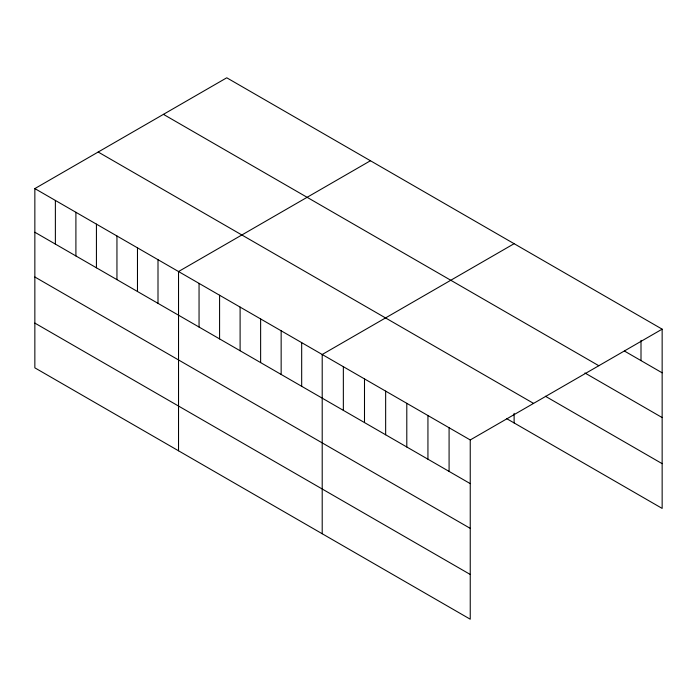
<?xml version="1.0" encoding="UTF-8"?>
<svg xmlns="http://www.w3.org/2000/svg" width="697" height="697" viewBox="0 0 697 697"><rect width="100%" height="100%" fill="white"/><g stroke="black" fill="none" stroke-linecap="round" stroke-linejoin="round"><path stroke-width="1.05" d="M34.85 188.591L470.24 439.955L470.24 619.206L34.85 367.842L34.85 188.591L226.76 77.794L662.15 329.158L662.15 508.409L506.658 418.636M370.438 160.746L178.528 271.542L178.528 450.793M514.116 243.697L322.206 354.494L322.206 533.745M470.24 439.955L662.15 329.158M624.451 351.053L662.15 372.817M163.429 114.352L598.819 365.725M584.914 372.973L662.15 417.564M545.376 396.245L662.15 463.662M98.181 152.024L533.571 403.397M34.85 232.249L470.24 483.622M34.85 276.997L470.24 528.361M34.85 323.094L470.24 574.467M641.005 340.38L641.005 360.61M514.116 413.356L514.116 422.948M449.086 427.749L449.086 471.407M427.941 415.543L427.941 459.201M406.795 403.328L406.795 446.995M385.65 391.122L385.65 434.78M364.496 378.915L364.496 422.574M343.351 366.7L343.351 410.359M301.679 342.645L301.679 386.304M281.152 330.796L281.152 374.455M260.626 318.938L260.626 362.606M240.108 307.089L240.108 350.757M219.581 295.24L219.581 338.899M199.054 283.391L199.054 327.05M158.001 259.693L158.001 303.352M137.475 247.844L137.475 291.503M116.948 235.995L116.948 279.654M96.43 224.138L96.43 267.805M75.903 212.289L75.903 255.947M55.377 200.44L55.377 244.098"/></g></svg>
